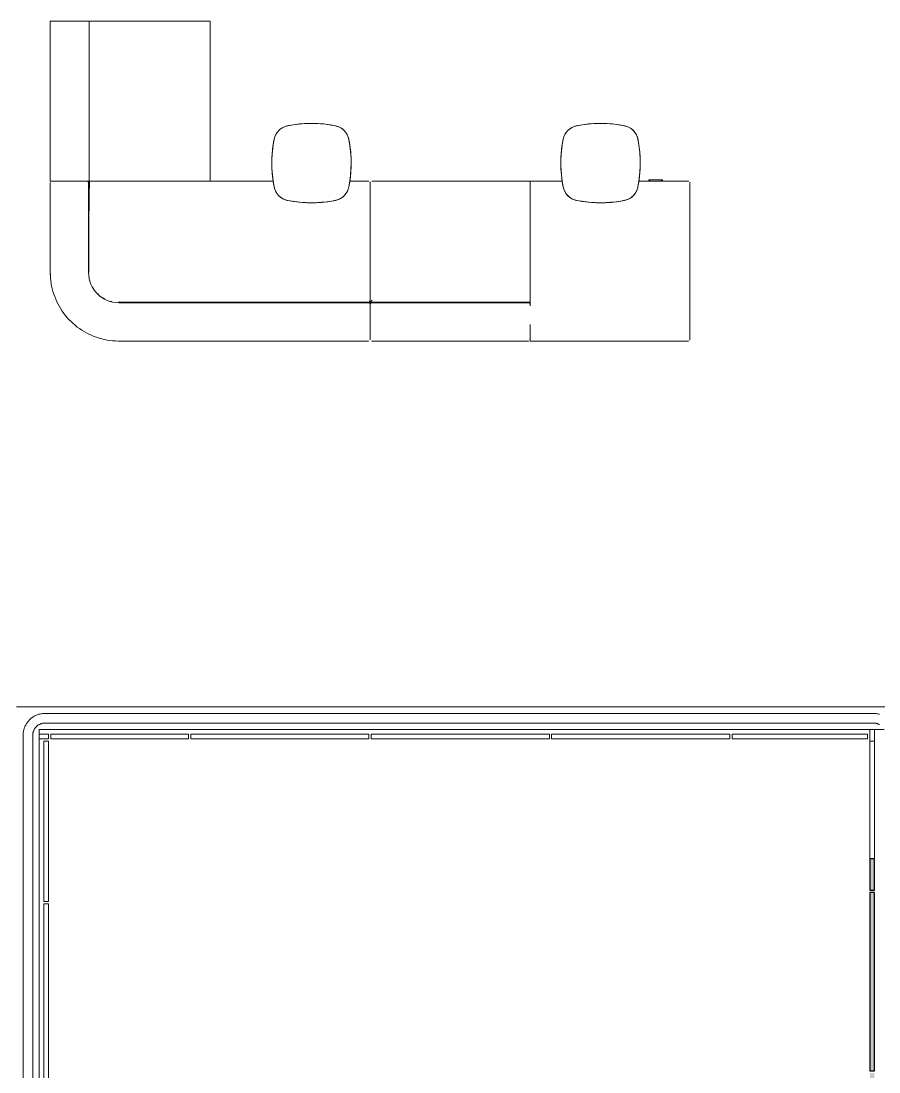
# Model space of a CAD drawing. Header units: millimetres. Extents: x 155927 to 295199, y -4084 to 97293.
# Drawn here: x 189903 to 193659, y 21978 to 26575 of the extents above; entities that cross this region are included whole.
import ezdxf

# ---------------------------------------------------------------- set-up
doc = ezdxf.new("R2010")
doc.units = ezdxf.units.MM
doc.header["$MEASUREMENT"] = 0
for name, color, linetype, lineweight in [('A-DETL-THIN', 8, 'CONTINUOUS', 9), ('A-FLOR-HRAL', 7, 'CONTINUOUS', 9), ('I-FURN', 8, 'CONTINUOUS', 9), ('S-STRS', 7, 'CONTINUOUS', 9)]:
    doc.layers.add(name, color=color, linetype=linetype, lineweight=lineweight)

msp = doc.modelspace()

# ---------------------------------------------------------------- hatches: boundary and pattern name
at = {"layer": 'S-STRS'}
h = msp.add_hatch(color=256, dxfattribs=at)
h.paths.add_polyline_path([(193638.8, 20030.6), (193638.8, 20389.7), (193618.8, 20389.7), (193618.8, 20030.6)], flags=0)
h.paths.add_polyline_path([(193618.8, 20399.7), (193638.8, 20399.7), (193638.8, 21182.5), (193618.8, 21182.5)], flags=0)
h.paths.add_polyline_path([(193638.8, 21192.5), (193638.8, 21972.5), (193618.8, 21972.5), (193618.8, 21192.5)], flags=0)
h.paths.add_polyline_path([(193618.8, 21982.5), (193638.8, 21982.5), (193638.8, 22762.5), (193618.8, 22762.5), (193618.8, 22725.9)], flags=0)
h.paths.add_polyline_path([(193618.8, 22772.5), (193638.8, 22772.5), (193638.8, 22910.6), (193618.8, 22910.6)], flags=0)

# ---------------------------------------------------------------- linework, layer by layer
at = {"layer": 'A-DETL-THIN'}
for p, q in [((190200.8, 26575.1), (190031.3, 26575.1)), ((190031.3, 26575.1), (190031.3, 25875.1)), ((190731.3, 26575.1), (190200.8, 26575.1)), ((190200.8, 25875.1), (190200.8, 26575.1)), ((190731.3, 25875.1), (190731.3, 26575.1)), ((190031.3, 25875.1), (190200.8, 25875.1)), ((190200.8, 25875.1), (190731.3, 25875.1))]:
    msp.add_line(p, q, dxfattribs=at)
for centre, radius, start, end in [((191085.2, 26042.3), 76, 101.827, 168.173), ((191174.5, 25604.7), 522.6, 78.5103, 101.5753), ((191263.8, 26042.3), 76, 10.0742, 78.762), ((192350.6, 26042.3), 76, 101.827, 168.173), ((192439.9, 25604.7), 522.6, 78.5103, 101.5753), ((192529.2, 26042.3), 76, 10.0742, 78.762), ((191541.5, 25954), 540.7, 168.9262, 191.0738), ((190807.5, 25954), 540.7, 348.8663, 10.8274), ((192806.9, 25954), 540.7, 168.9262, 191.0738), ((192072.9, 25954), 540.7, 348.8663, 10.8274), ((191085.4, 25864.6), 76, 190.9723, 259.0277), ((191263.5, 25864.3), 76, 275.3922, 348.8663), ((192350.8, 25864.6), 76, 190.9723, 259.0277), ((192528.9, 25864.3), 76, 275.3922, 348.8663), ((191174.5, 26317.2), 537.2, 258.8892, 280.3085), ((192439.9, 26317.2), 537.2, 258.8892, 280.3085)]:
    msp.add_arc(centre, radius, start, end, dxfattribs=at)
at = {"layer": 'A-FLOR-HRAL'}
for p, q in [((193758.8, 23575.1), (189883.3, 23575.1)), ((189974.5, 23540), (189970.9, 23538.5)), ((189978.1, 23541.2), (189974.5, 23540)), ((189981.8, 23542.4), (189978.1, 23541.2)), ((189985.5, 23543.4), (189981.8, 23542.4)), ((189989.3, 23544.2), (189985.5, 23543.4)), ((189993, 23544.9), (189989.3, 23544.2)), ((189996.8, 23545.4), (189993, 23544.9)), ((190000.7, 23545.8), (189996.8, 23545.4)), ((190004.5, 23546), (190000.7, 23545.8)), ((190008.3, 23546.1), (190004.5, 23546)), ((193633.8, 23546.1), (190008.3, 23546.1)), ((193634.9, 23546.1), (193633.8, 23546.1)), ((193638.7, 23546), (193634.9, 23546.1)), ((193642.5, 23545.7), (193638.7, 23546)), ((193646.4, 23545.3), (193642.5, 23545.7)), ((193650.1, 23544.7), (193646.4, 23545.3)), ((193653.9, 23544), (193650.1, 23544.7)), ((193657.7, 23543.1), (193653.9, 23544)), ((193661.4, 23542.1), (193657.7, 23543.1)), ((189923.7, 23495.4), (189921.9, 23491.9)), ((189925.5, 23498.7), (189923.7, 23495.4)), ((189927.6, 23502), (189925.5, 23498.7)), ((189929.7, 23505.2), (189927.6, 23502)), ((189932, 23508.3), (189929.7, 23505.2)), ((189934.3, 23511.3), (189932, 23508.3)), ((189936.8, 23514.2), (189934.3, 23511.3)), ((189939.5, 23517), (189936.8, 23514.2)), ((189942.2, 23519.7), (189939.5, 23517)), ((189945, 23522.3), (189942.2, 23519.7)), ((189948, 23524.8), (189945, 23522.3)), ((189951, 23527.1), (189948, 23524.8)), ((189954.1, 23529.3), (189951, 23527.1)), ((189957.3, 23531.4), (189954.1, 23529.3)), ((189960.6, 23533.4), (189957.3, 23531.4)), ((189964, 23535.3), (189960.6, 23533.4)), ((189967.4, 23537), (189964, 23535.3)), ((189970.9, 23538.5), (189967.4, 23537)), ((189975.6, 23493.1), (189977.4, 23494.3)), ((189977.4, 23494.3), (189979.2, 23495.6)), ((189979.2, 23495.6), (189981, 23496.7)), ((189981, 23496.7), (189982.9, 23497.7)), ((189982.9, 23497.7), (189984.8, 23498.7)), ((189984.8, 23498.7), (189986.8, 23499.6)), ((189986.8, 23499.6), (189988.8, 23500.4)), ((189988.8, 23500.4), (189990.8, 23501.2)), ((189990.8, 23501.2), (189992.8, 23501.8)), ((189992.8, 23501.8), (189994.9, 23502.4)), ((189994.9, 23502.4), (189997, 23502.9)), ((189997, 23502.9), (189999.2, 23503.3)), ((189999.2, 23503.3), (190001.3, 23503.7)), ((190001.3, 23503.7), (190003.4, 23503.9)), ((190003.4, 23503.9), (190005.6, 23504)), ((190005.6, 23504), (190007.7, 23504.1)), ((190007.7, 23504.1), (190008.3, 23504.1)), ((190008.3, 23504.1), (193633.8, 23504.1)), ((193633.8, 23504.1), (193636, 23504.1)), ((193636, 23504.1), (193638.1, 23503.9)), ((193638.1, 23503.9), (193640.3, 23503.7)), ((193640.3, 23503.7), (193642.4, 23503.4)), ((193642.4, 23503.4), (193644.6, 23503)), ((193644.6, 23503), (193646.7, 23502.6)), ((193646.7, 23502.6), (193648.8, 23502)), ((193648.8, 23502), (193650.8, 23501.4)), ((193650.8, 23501.4), (193652.9, 23500.7)), ((193652.9, 23500.7), (193654.9, 23499.8)), ((193654.9, 23499.8), (193656.8, 23499)), ((193656.8, 23499), (193658.8, 23498)), ((193658.8, 23498), (193660.7, 23497)), ((189912.5, 23455), (189912.3, 23451.1)), ((189912.3, 23451.1), (189912.3, 23450.1)), ((189912.3, 23450.1), (189912.3, 15665.1)), ((189912.7, 23458.8), (189912.5, 23455)), ((189913.2, 23462.6), (189912.7, 23458.8)), ((189913.7, 23466.4), (189913.2, 23462.6)), ((189914.5, 23470.2), (189913.7, 23466.4)), ((189915.3, 23473.9), (189914.5, 23470.2)), ((189916.4, 23477.6), (189915.3, 23473.9)), ((189917.5, 23481.3), (189916.4, 23477.6)), ((189918.9, 23484.9), (189917.5, 23481.3)), ((189920.3, 23488.4), (189918.9, 23484.9)), ((189921.9, 23491.9), (189920.3, 23488.4)), ((189954.3, 23450.1), (189954.4, 23452.3)), ((189954.3, 15665.1), (189954.3, 23450.1)), ((189954.4, 23452.3), (189954.5, 23454.4)), ((189954.5, 23454.4), (189954.7, 23456.6)), ((189954.7, 23456.6), (189955, 23458.7)), ((189955, 23458.7), (189955.4, 23460.8)), ((189955.4, 23460.8), (189955.9, 23462.9)), ((189955.9, 23462.9), (189956.4, 23465)), ((189956.4, 23465), (189957.1, 23467.1)), ((189957.1, 23467.1), (189957.8, 23469.1)), ((189957.8, 23469.1), (189958.6, 23471.1)), ((189958.6, 23471.1), (189959.5, 23473.1)), ((189959.5, 23473.1), (189960.4, 23475)), ((189960.4, 23475), (189961.5, 23476.9)), ((189961.5, 23476.9), (189962.6, 23478.8)), ((189962.6, 23478.8), (189963.8, 23480.6)), ((189963.8, 23480.6), (189965, 23482.4)), ((189965, 23482.4), (189966.3, 23484.1)), ((189966.3, 23484.1), (189967.7, 23485.7)), ((189967.7, 23485.7), (189969.2, 23487.3)), ((189969.2, 23487.3), (189970.7, 23488.8)), ((189970.7, 23488.8), (189972.3, 23490.3)), ((189972.3, 23490.3), (189973.9, 23491.7)), ((189973.9, 23491.7), (189975.6, 23493.1)), ((189983.3, 15640.1), (189983.3, 23475.1)), ((189983.3, 23475.1), (193680.8, 23475.1)), ((190023.3, 23455.1), (189983.3, 23455.1)), ((190023.3, 23435.1), (190023.3, 23455.1)), ((190635.8, 23455.1), (190033.3, 23455.1)), ((190033.3, 23455.1), (190033.3, 23435.1)), ((190635.8, 23435.1), (190635.8, 23455.1)), ((191425.8, 23455.1), (190645.8, 23455.1)), ((190645.8, 23455.1), (190645.8, 23435.1)), ((191425.8, 23435.1), (191425.8, 23455.1)), ((192215.8, 23455.1), (191435.8, 23455.1)), ((191435.8, 23455.1), (191435.8, 23435.1)), ((192215.8, 23435.1), (192215.8, 23455.1)), ((193005.8, 23455.1), (192225.8, 23455.1)), ((192225.8, 23455.1), (192225.8, 23435.1)), ((193005.8, 23435.1), (193005.8, 23455.1)), ((193608.8, 23455.1), (193015.8, 23455.1)), ((193015.8, 23455.1), (193015.8, 23435.1)), ((193608.8, 23435.1), (193608.8, 23455.1)), ((189983.3, 23435.1), (190023.3, 23435.1)), ((190023.3, 23425.1), (190003.3, 23425.1)), ((190003.3, 23425.1), (190003.3, 22722.6)), ((190023.3, 22722.6), (190023.3, 23425.1)), ((190033.3, 23435.1), (190635.8, 23435.1)), ((190645.8, 23435.1), (191425.8, 23435.1)), ((191435.8, 23435.1), (192215.8, 23435.1)), ((192225.8, 23435.1), (193005.8, 23435.1)), ((193015.8, 23435.1), (193608.8, 23435.1)), ((190003.3, 22722.6), (190023.3, 22722.6)), ((190023.3, 22712.6), (190003.3, 22712.6)), ((190003.3, 22712.6), (190003.3, 21932.6)), ((190023.3, 21932.6), (190023.3, 22712.6))]:
    msp.add_line(p, q, dxfattribs=at)
at = {"layer": 'I-FURN'}
for p, q in [((191061.8, 26114.6), (191058.9, 26113.6)), ((191064.7, 26115.5), (191061.8, 26114.6)), ((191067.7, 26116.2), (191064.7, 26115.5)), ((191070.7, 26116.9), (191067.7, 26116.2)), ((191086, 26119.7), (191070.7, 26116.9)), ((191107.3, 26122.8), (191086, 26119.7)), ((191128.6, 26125.1), (191107.3, 26122.8)), ((191133.9, 26125.4), (191128.6, 26125.1)), ((191150.1, 26126.5), (191144.7, 26126.1)), ((191171.5, 26127), (191150.1, 26126.5)), ((191193, 26126.7), (191171.5, 26127)), ((191203, 26126.2), (191193, 26126.7)), ((191235.9, 26123.5), (191214.5, 26125.5)), ((191257.2, 26120.6), (191235.9, 26123.5)), ((191278.3, 26116.9), (191257.2, 26120.6)), ((191280.2, 26116.5), (191278.3, 26116.9)), ((191283.2, 26115.8), (191280.2, 26116.5)), ((191286.1, 26114.9), (191283.2, 26115.8)), ((191289, 26114), (191286.1, 26114.9)), ((192327.2, 26114.6), (192324.3, 26113.6)), ((192330.1, 26115.5), (192327.2, 26114.6)), ((192333.1, 26116.2), (192330.1, 26115.5)), ((192336.1, 26116.9), (192333.1, 26116.2)), ((192351.4, 26119.7), (192336.1, 26116.9)), ((192372.6, 26122.8), (192351.4, 26119.7)), ((192394, 26125.1), (192372.6, 26122.8)), ((192399.3, 26125.4), (192394, 26125.1)), ((192415.4, 26126.5), (192410.1, 26126.1)), ((192436.9, 26127), (192415.4, 26126.5)), ((192458.4, 26126.7), (192436.9, 26127)), ((192468.4, 26126.2), (192458.4, 26126.7)), ((192501.3, 26123.5), (192479.9, 26125.5)), ((192522.6, 26120.6), (192501.3, 26123.5)), ((192543.7, 26116.9), (192522.6, 26120.6)), ((192545.6, 26116.5), (192543.7, 26116.9)), ((192548.6, 26115.8), (192545.6, 26116.5)), ((192551.5, 26114.9), (192548.6, 26115.8)), ((192554.4, 26114), (192551.5, 26114.9)), ((191014.5, 26070.1), (191013.5, 26067.3)), ((191015.7, 26072.9), (191014.5, 26070.1)), ((191017, 26075.7), (191015.7, 26072.9)), ((191018.4, 26078.4), (191017, 26075.7)), ((191019.9, 26081.1), (191018.4, 26078.4)), ((191021.5, 26083.7), (191019.9, 26081.1)), ((191023.2, 26086.2), (191021.5, 26083.7)), ((191025, 26088.6), (191023.2, 26086.2)), ((191028.9, 26093.3), (191026.9, 26091)), ((191031, 26095.5), (191028.9, 26093.3)), ((191033.2, 26097.7), (191031, 26095.5)), ((191035.5, 26099.7), (191033.2, 26097.7)), ((191037.8, 26101.6), (191035.5, 26099.7)), ((191040.2, 26103.5), (191037.8, 26101.6)), ((191042.7, 26105.3), (191040.2, 26103.5)), ((191045.3, 26106.9), (191042.7, 26105.3)), ((191047.9, 26108.5), (191045.3, 26106.9)), ((191050.6, 26109.9), (191047.9, 26108.5)), ((191053.3, 26111.3), (191050.6, 26109.9)), ((191056.1, 26112.5), (191053.3, 26111.3)), ((191058.9, 26113.6), (191056.1, 26112.5)), ((191291.9, 26112.9), (191289, 26114)), ((191294.7, 26111.7), (191291.9, 26112.9)), ((191297.4, 26110.4), (191294.7, 26111.7)), ((191300.1, 26109), (191297.4, 26110.4)), ((191302.8, 26107.5), (191300.1, 26109)), ((191305.4, 26105.9), (191302.8, 26107.5)), ((191307.9, 26104.2), (191305.4, 26105.9)), ((191310.3, 26102.3), (191307.9, 26104.2)), ((191312.7, 26100.4), (191311.4, 26101.5)), ((191315, 26098.4), (191312.7, 26100.4)), ((191317.2, 26096.3), (191315, 26098.4)), ((191319.3, 26094.1), (191317.2, 26096.3)), ((191321.3, 26091.8), (191319.3, 26094.1)), ((191323.3, 26089.5), (191321.3, 26091.8)), ((191326.9, 26084.6), (191325.1, 26087.1)), ((191328.5, 26082), (191326.9, 26084.6)), ((191330.1, 26079.4), (191328.5, 26082)), ((191331.5, 26076.7), (191330.1, 26079.4)), ((191332.8, 26074), (191331.5, 26076.7)), ((191334.1, 26071.2), (191332.8, 26074)), ((191335.2, 26068.3), (191334.1, 26071.2)), ((192279.9, 26070.1), (192278.8, 26067.3)), ((192281.1, 26072.9), (192279.9, 26070.1)), ((192282.4, 26075.7), (192281.1, 26072.9)), ((192283.8, 26078.4), (192282.4, 26075.7)), ((192285.3, 26081.1), (192283.8, 26078.4)), ((192286.9, 26083.7), (192285.3, 26081.1)), ((192288.6, 26086.2), (192286.9, 26083.7)), ((192290.4, 26088.6), (192288.6, 26086.2)), ((192294.3, 26093.3), (192292.3, 26091)), ((192296.4, 26095.5), (192294.3, 26093.3)), ((192298.6, 26097.7), (192296.4, 26095.5)), ((192300.8, 26099.7), (192298.6, 26097.7)), ((192303.2, 26101.6), (192300.8, 26099.7)), ((192305.6, 26103.5), (192303.2, 26101.6)), ((192308.1, 26105.3), (192305.6, 26103.5)), ((192310.7, 26106.9), (192308.1, 26105.3)), ((192313.3, 26108.5), (192310.7, 26106.9)), ((192316, 26109.9), (192313.3, 26108.5)), ((192318.7, 26111.3), (192316, 26109.9)), ((192321.5, 26112.5), (192318.7, 26111.3)), ((192324.3, 26113.6), (192321.5, 26112.5)), ((192557.2, 26112.9), (192554.4, 26114)), ((192560.1, 26111.7), (192557.2, 26112.9)), ((192562.8, 26110.4), (192560.1, 26111.7)), ((192565.5, 26109), (192562.8, 26110.4)), ((192568.2, 26107.5), (192565.5, 26109)), ((192570.7, 26105.9), (192568.2, 26107.5)), ((192573.3, 26104.2), (192570.7, 26105.9)), ((192575.7, 26102.3), (192573.3, 26104.2)), ((192578.1, 26100.4), (192576.8, 26101.5)), ((192580.4, 26098.4), (192578.1, 26100.4)), ((192582.6, 26096.3), (192580.4, 26098.4)), ((192584.7, 26094.1), (192582.6, 26096.3)), ((192586.7, 26091.8), (192584.7, 26094.1)), ((192588.7, 26089.5), (192586.7, 26091.8)), ((192592.3, 26084.6), (192590.5, 26087.1)), ((192593.9, 26082), (192592.3, 26084.6)), ((192595.5, 26079.4), (192593.9, 26082)), ((192596.9, 26076.7), (192595.5, 26079.4)), ((192598.2, 26074), (192596.9, 26076.7)), ((192599.4, 26071.2), (192598.2, 26074)), ((192600.5, 26068.3), (192599.4, 26071.2)), ((191006.9, 26035.3), (191004.1, 26013.8)), ((191010.6, 26056.6), (191006.9, 26035.3)), ((191011, 26058.5), (191010.6, 26056.6)), ((191011.7, 26061.4), (191011, 26058.5)), ((191012.5, 26064.4), (191011.7, 26061.4)), ((191013.5, 26067.3), (191012.5, 26064.4)), ((191336.1, 26065.4), (191335.2, 26068.3)), ((191337, 26062.5), (191336.1, 26065.4)), ((191337.8, 26059.6), (191337, 26062.5)), ((191338.4, 26056.6), (191337.8, 26059.6)), ((191340.7, 26043.8), (191338.4, 26056.6)), ((191343.9, 26022.4), (191340.7, 26043.8)), ((192272.3, 26035.3), (192269.5, 26013.8)), ((192276, 26056.6), (192272.3, 26035.3)), ((192276.4, 26058.5), (192276, 26056.6)), ((192277.1, 26061.4), (192276.4, 26058.5)), ((192277.9, 26064.4), (192277.1, 26061.4)), ((192278.8, 26067.3), (192277.9, 26064.4)), ((192601.5, 26065.4), (192600.5, 26068.3)), ((192602.4, 26062.5), (192601.5, 26065.4)), ((192603.2, 26059.6), (192602.4, 26062.5)), ((192603.8, 26056.6), (192603.2, 26059.6)), ((192606.1, 26043.8), (192603.8, 26056.6)), ((192609.3, 26022.4), (192606.1, 26043.8)), ((191001.9, 25987.7), (191001, 25970.7)), ((191002.1, 25992.3), (191002, 25989.6)), ((191004.1, 26013.8), (191002.1, 25992.3)), ((191346.2, 26000.9), (191343.9, 26022.4)), ((191347, 25988.8), (191346.2, 26000.9)), ((191347.6, 25979.3), (191347.2, 25985.7)), ((191348.2, 25957.7), (191347.6, 25979.3)), ((192267.3, 25987.7), (192266.4, 25970.7)), ((192267.5, 25992.3), (192267.4, 25989.6)), ((192269.5, 26013.8), (192267.5, 25992.3)), ((192611.6, 26000.9), (192609.3, 26022.4)), ((192612.4, 25988.8), (192611.6, 26000.9)), ((192613, 25979.3), (192612.6, 25985.7)), ((192613.6, 25957.7), (192613, 25979.3)), ((191001, 25970.7), (191000.8, 25949.1)), ((191000.8, 25949.1), (191001.4, 25927.4)), ((191347, 25919.2), (191347.9, 25936)), ((191347.9, 25936), (191348.2, 25957.7)), ((192266.4, 25970.7), (192266.2, 25949.1)), ((192266.2, 25949.1), (192266.8, 25927.4)), ((192612.4, 25919.2), (192613.3, 25936)), ((192613.3, 25936), (192613.6, 25957.7)), ((191001.4, 25927.4), (191001.9, 25920.7)), ((191002.1, 25917.5), (191002.9, 25905.9)), ((191002.9, 25905.9), (191005.3, 25884.4)), ((191341.9, 25871.5), (191344.8, 25892.9)), ((191344.8, 25892.9), (191346.8, 25914.4)), ((191346.8, 25914.4), (191346.9, 25917.3)), ((192266.8, 25927.4), (192267.3, 25920.7)), ((192267.5, 25917.5), (192268.3, 25905.9)), ((192268.3, 25905.9), (192270.6, 25884.4)), ((192607.3, 25871.5), (192610.2, 25892.9)), ((192610.2, 25892.9), (192612.2, 25914.4)), ((192612.2, 25914.4), (192612.3, 25917.3)), ((190031.3, 25866.5), (190031.4, 25866.8)), ((190031.3, 25866.1), (190031.3, 25866.5)), ((190031.3, 25465.1), (190031.3, 25866.3)), ((190031.3, 25866.1), (190031.3, 25475.1)), ((190031.4, 25867.5), (190031.5, 25867.9)), ((190031.4, 25867.2), (190031.4, 25867.5)), ((190031.4, 25866.8), (190031.4, 25867.2)), ((190031.5, 25867.9), (190031.6, 25868.3)), ((190037.1, 25874.5), (190037.4, 25874.6)), ((190037.4, 25874.6), (190037.8, 25874.7)), ((190037.8, 25874.7), (190038.1, 25874.8)), ((190038.1, 25874.8), (190038.4, 25874.9)), ((190038.4, 25874.9), (190038.8, 25875)), ((190038.8, 25875), (190039.2, 25875)), ((190199, 25866.1), (190199, 25475.1)), ((190204.7, 25874.5), (190203.2, 25873.7)), ((190206.3, 25875), (190204.7, 25874.5)), ((190208, 25875.1), (190206.3, 25875)), ((191007.6, 25875.1), (190731.3, 25875.1)), ((191007.1, 25875.1), (190731.3, 25875.1)), ((191005.3, 25884.4), (191008.5, 25863)), ((191008.5, 25863), (191010.8, 25850.2)), ((191010.8, 25850.2), (191011.5, 25847.2)), ((191011.5, 25847.2), (191012.2, 25844.2)), ((191012.2, 25844.2), (191013.1, 25841.3)), ((191013.1, 25841.3), (191014.1, 25838.4)), ((191334.2, 25836.8), (191335.3, 25839.6)), ((191335.3, 25839.6), (191336.3, 25842.5)), ((191336.3, 25842.5), (191337.1, 25845.4)), ((191337.1, 25845.4), (191337.8, 25848.4)), ((191337.8, 25848.4), (191338.2, 25850.2)), ((191338.2, 25850.2), (191341.9, 25871.5)), ((191426.3, 25875.1), (191341.4, 25875.1)), ((191422.3, 25875.1), (191342.1, 25875.1)), ((191422.3, 25875.1), (191422.7, 25875.1)), ((191422.7, 25875.1), (191423.1, 25875.1)), ((191423.1, 25875.1), (191423.4, 25875)), ((191423.4, 25875), (191423.8, 25875)), ((191423.8, 25875), (191424.1, 25874.9)), ((191424.1, 25874.9), (191424.5, 25874.9)), ((191430.1, 25870.7), (191430.3, 25870.4)), ((191430.3, 25870.4), (191430.4, 25870)), ((191430.4, 25870), (191430.6, 25869.7)), ((191430.6, 25869.7), (191430.7, 25869.4)), ((191430.7, 25869.4), (191430.8, 25869)), ((191430.8, 25869), (191431, 25868.7)), ((191431, 25868.7), (191431.1, 25868.3)), ((191431.1, 25868.3), (191431.1, 25868)), ((191431.1, 25868), (191431.2, 25867.6)), ((191431.2, 25867.6), (191431.3, 25867.3)), ((191431.3, 25867.3), (191431.3, 25866.9)), ((191431.3, 25866.9), (191431.3, 25866.6)), ((191431.3, 25866.5), (191431.4, 25866.8)), ((191431.3, 25866.6), (191431.3, 25866.2)), ((191431.3, 25866.1), (191431.3, 25866.5)), ((191431.3, 25465.1), (191431.3, 25866.3)), ((191431.3, 25866.2), (191431.3, 25866.1)), ((191431.3, 25465.1), (191431.3, 25865.1)), ((191431.4, 25867.5), (191431.5, 25867.9)), ((191431.4, 25867.2), (191431.4, 25867.5)), ((191431.4, 25866.8), (191431.4, 25867.2)), ((191431.5, 25867.9), (191431.6, 25868.3)), ((191431.6, 25868.3), (191431.7, 25868.6)), ((191431.7, 25868.6), (191431.8, 25868.9)), ((191431.8, 25868.9), (191431.9, 25869.3)), ((191431.9, 25869.3), (191432, 25869.6)), ((191432, 25869.6), (191432.2, 25869.9)), ((191432.2, 25869.9), (191432.3, 25870.3)), ((191432.3, 25870.3), (191432.5, 25870.6)), ((191438.1, 25874.8), (191438.4, 25874.9)), ((191438.4, 25874.9), (191438.8, 25875)), ((191438.8, 25875), (191439.2, 25875)), ((192273, 25875.1), (191439.1, 25875.1)), ((191439.2, 25875), (191439.5, 25875.1)), ((191439.5, 25875.1), (191439.9, 25875.1)), ((191439.9, 25875.1), (191440.2, 25875.1)), ((192131.3, 25875.1), (191440.3, 25875.1)), ((192131.3, 25875.1), (192131.3, 25867.3)), ((192272.5, 25875.1), (192131.3, 25875.1)), ((192131.3, 25867.3), (192131.3, 25875.1)), ((192131.3, 25867.3), (192131.3, 25735.7)), ((192270.6, 25884.4), (192273.9, 25863)), ((192273.9, 25863), (192276.2, 25850.2)), ((192276.2, 25850.2), (192276.9, 25847.2)), ((192276.9, 25847.2), (192277.6, 25844.2)), ((192277.6, 25844.2), (192278.5, 25841.3)), ((192278.5, 25841.3), (192279.5, 25838.4)), ((192599.6, 25836.8), (192600.7, 25839.6)), ((192600.7, 25839.6), (192601.6, 25842.5)), ((192601.6, 25842.5), (192602.5, 25845.4)), ((192602.5, 25845.4), (192603.2, 25848.4)), ((192603.2, 25848.4), (192603.6, 25850.2)), ((192603.6, 25850.2), (192607.3, 25871.5)), ((192826.3, 25875.1), (192606.8, 25875.1)), ((192822.3, 25875.1), (192607.5, 25875.1)), ((192651.3, 25880.1), (192651.3, 25875.1)), ((192652.4, 25880.1), (192651.3, 25880.1)), ((192651.3, 25880.1), (192711.3, 25880.1)), ((192656.3, 25877.6), (192656.3, 25875.1)), ((192706.3, 25875.1), (192706.3, 25877.6)), ((192711.3, 25880.1), (192710.3, 25880.1)), ((192711.3, 25875.1), (192711.3, 25880.1)), ((192822.3, 25875.1), (192822.7, 25875.1)), ((192822.7, 25875.1), (192823.1, 25875.1)), ((192823.1, 25875.1), (192823.4, 25875)), ((192823.4, 25875), (192823.8, 25875)), ((192823.8, 25875), (192824.1, 25874.9)), ((192824.1, 25874.9), (192824.5, 25874.9)), ((192830.1, 25870.7), (192830.3, 25870.4)), ((192830.3, 25870.4), (192830.4, 25870)), ((192830.4, 25870), (192830.6, 25869.7)), ((192830.6, 25869.7), (192830.7, 25869.4)), ((192830.7, 25869.4), (192830.8, 25869)), ((192830.8, 25869), (192831, 25868.7)), ((192831, 25868.7), (192831.1, 25868.3)), ((192831.1, 25868.3), (192831.1, 25868)), ((192831.1, 25868), (192831.2, 25867.6)), ((192831.2, 25867.6), (192831.3, 25867.3)), ((192831.3, 25867.3), (192831.3, 25866.9)), ((192831.3, 25866.9), (192831.3, 25866.6)), ((192831.3, 25866.6), (192831.3, 25866.2)), ((192831.3, 25866.2), (192831.3, 25866.1)), ((192831.3, 25465.1), (192831.3, 25865.1)), ((191014.1, 25838.4), (191015.2, 25835.6)), ((191015.2, 25835.6), (191016.4, 25832.8)), ((191016.4, 25832.8), (191017.8, 25830.1)), ((191017.8, 25830.1), (191019.2, 25827.4)), ((191019.2, 25827.4), (191020.8, 25824.7)), ((191020.8, 25824.7), (191022.4, 25822.2)), ((191022.4, 25822.2), (191024.2, 25819.7)), ((191024.2, 25819.7), (191026, 25817.3)), ((191026, 25817.3), (191028, 25814.9)), ((191028, 25814.9), (191030, 25812.7)), ((191030, 25812.7), (191032.1, 25810.5)), ((191032.1, 25810.5), (191034.4, 25808.4)), ((191034.4, 25808.4), (191036.7, 25806.4)), ((191036.7, 25806.4), (191038.3, 25805.1)), ((191039, 25804.5), (191041.5, 25802.7)), ((191041.5, 25802.7), (191044, 25800.9)), ((191044, 25800.9), (191046.6, 25799.3)), ((191046.6, 25799.3), (191049.2, 25797.8)), ((191049.2, 25797.8), (191051.9, 25796.4)), ((191051.9, 25796.4), (191054.7, 25795.1)), ((191054.7, 25795.1), (191057.5, 25794)), ((191057.5, 25794), (191060.4, 25792.9)), ((191060.4, 25792.9), (191063.3, 25791.9)), ((191292.6, 25794.4), (191295.4, 25795.7)), ((191295.4, 25795.7), (191298.2, 25797)), ((191298.2, 25797), (191300.8, 25798.4)), ((191300.8, 25798.4), (191303.5, 25800)), ((191308.7, 25803.5), (191310.9, 25805.3)), ((191310.9, 25805.3), (191313.3, 25807.2)), ((191313.3, 25807.2), (191315.5, 25809.2)), ((191315.5, 25809.2), (191317.7, 25811.4)), ((191317.7, 25811.4), (191319.8, 25813.6)), ((191322.3, 25816.5), (191323.7, 25818.3)), ((191323.7, 25818.3), (191325.5, 25820.7)), ((191325.5, 25820.7), (191327.3, 25823.2)), ((191327.3, 25823.2), (191328.9, 25825.8)), ((191328.9, 25825.8), (191330.4, 25828.5)), ((191330.4, 25828.5), (191331.3, 25830.2)), ((191332.2, 25832.2), (191333.1, 25833.9)), ((191333.1, 25833.9), (191334.2, 25836.8)), ((192279.5, 25838.4), (192280.6, 25835.6)), ((192280.6, 25835.6), (192281.8, 25832.8)), ((192281.8, 25832.8), (192283.2, 25830.1)), ((192283.2, 25830.1), (192284.6, 25827.4)), ((192284.6, 25827.4), (192286.2, 25824.7)), ((192286.2, 25824.7), (192287.8, 25822.2)), ((192287.8, 25822.2), (192289.6, 25819.7)), ((192289.6, 25819.7), (192291.4, 25817.3)), ((192291.4, 25817.3), (192293.4, 25814.9)), ((192293.4, 25814.9), (192295.4, 25812.7)), ((192295.4, 25812.7), (192297.5, 25810.5)), ((192297.5, 25810.5), (192299.8, 25808.4)), ((192299.8, 25808.4), (192302, 25806.4)), ((192302, 25806.4), (192303.7, 25805.1)), ((192304.4, 25804.5), (192306.9, 25802.7)), ((192306.9, 25802.7), (192309.4, 25800.9)), ((192309.4, 25800.9), (192312, 25799.3)), ((192312, 25799.3), (192314.6, 25797.8)), ((192314.6, 25797.8), (192317.3, 25796.4)), ((192317.3, 25796.4), (192320.1, 25795.1)), ((192320.1, 25795.1), (192322.9, 25794)), ((192322.9, 25794), (192325.8, 25792.9)), ((192325.8, 25792.9), (192328.7, 25791.9)), ((192558, 25794.4), (192560.8, 25795.7)), ((192560.8, 25795.7), (192563.6, 25797)), ((192563.6, 25797), (192566.2, 25798.4)), ((192566.2, 25798.4), (192568.9, 25800)), ((192574.1, 25803.5), (192576.3, 25805.3)), ((192576.3, 25805.3), (192578.7, 25807.2)), ((192578.7, 25807.2), (192580.9, 25809.2)), ((192580.9, 25809.2), (192583.1, 25811.4)), ((192583.1, 25811.4), (192585.2, 25813.6)), ((192587.7, 25816.5), (192589.1, 25818.3)), ((192589.1, 25818.3), (192590.9, 25820.7)), ((192590.9, 25820.7), (192592.6, 25823.2)), ((192592.6, 25823.2), (192594.3, 25825.8)), ((192594.3, 25825.8), (192595.8, 25828.5)), ((192595.8, 25828.5), (192596.7, 25830.2)), ((192597.6, 25832.2), (192598.5, 25833.9)), ((192598.5, 25833.9), (192599.6, 25836.8)), ((191063.3, 25791.9), (191066.2, 25791.1)), ((191066.2, 25791.1), (191069.2, 25790.4)), ((191069.2, 25790.4), (191070.9, 25790)), ((191070.9, 25790), (191092.1, 25786.3)), ((191092.1, 25786.3), (191113.4, 25783.4)), ((191113.4, 25783.4), (191134.8, 25781.4)), ((191134.8, 25781.4), (191156.2, 25780.3)), ((191156.2, 25780.3), (191177.7, 25779.9)), ((191177.7, 25779.9), (191199.2, 25780.5)), ((191199.2, 25780.5), (191203.1, 25780.8)), ((191205.8, 25780.9), (191220.6, 25781.9)), ((191220.6, 25781.9), (191242, 25784.2)), ((191242, 25784.2), (191263.2, 25787.3)), ((191263.2, 25787.3), (191269.8, 25788.5)), ((191271.8, 25788.9), (191278.1, 25790)), ((191278.1, 25790), (191281.1, 25790.7)), ((191281.1, 25790.7), (191284, 25791.4)), ((191284, 25791.4), (191286.6, 25792.2)), ((192328.7, 25791.9), (192331.6, 25791.1)), ((192331.6, 25791.1), (192334.5, 25790.4)), ((192334.5, 25790.4), (192336.3, 25790)), ((192336.3, 25790), (192357.5, 25786.3)), ((192357.5, 25786.3), (192378.8, 25783.4)), ((192378.8, 25783.4), (192400.2, 25781.4)), ((192400.2, 25781.4), (192421.6, 25780.3)), ((192421.6, 25780.3), (192443.1, 25779.9)), ((192443.1, 25779.9), (192464.6, 25780.5)), ((192464.6, 25780.5), (192468.5, 25780.8)), ((192471.1, 25780.9), (192486, 25781.9)), ((192486, 25781.9), (192507.4, 25784.2)), ((192507.4, 25784.2), (192528.6, 25787.3)), ((192528.6, 25787.3), (192535.2, 25788.5)), ((192537.2, 25788.9), (192543.5, 25790)), ((192543.5, 25790), (192546.4, 25790.7)), ((192546.4, 25790.7), (192549.4, 25791.4)), ((192549.4, 25791.4), (192552, 25792.2)), ((192131.3, 25691.6), (192131.3, 25735.7)), ((192131.3, 25691.6), (192131.3, 25602.5)), ((192131.3, 25549.8), (192131.3, 25602.5)), ((192131.3, 25549.8), (192131.3, 25468.7)), ((190031.3, 25475.1), (190031.6, 25463.1)), ((190031.6, 25463.1), (190032.3, 25451.1)), ((190032.3, 25451.1), (190033.5, 25439.2)), ((190033.5, 25439.2), (190035.2, 25427.3)), ((190035.2, 25427.3), (190037.3, 25415.5)), ((191431.3, 25185.1), (191431.3, 25465.1)), ((191431.3, 25185.1), (191431.3, 25465.1)), ((192131.3, 25412), (192131.3, 25468.7)), ((192831.3, 25185.1), (192831.3, 25465.1)), ((190037.3, 25415.5), (190039.9, 25403.8)), ((190039.9, 25403.8), (190043, 25392.2)), ((190043, 25392.2), (190046.6, 25380.7)), ((190046.6, 25380.7), (190050.6, 25369.4)), ((192131.3, 25412), (192131.3, 25353.4)), ((190050.6, 25369.4), (190055, 25358.3)), ((190055, 25358.3), (190059.9, 25347.3)), ((190059.9, 25347.3), (190065.2, 25336.6)), ((190065.2, 25336.6), (190071, 25326)), ((190331.3, 25344.6), (190331.3, 25344.5)), ((190331.3, 25344.5), (191422.3, 25344.5)), ((190331.3, 25342.8), (191422.3, 25342.8)), ((191422.4, 25344.5), (191422.3, 25344.5)), ((191422.8, 25344.5), (191422.4, 25344.5)), ((191423.1, 25344.6), (191422.8, 25344.5)), ((191423.5, 25344.6), (191423.1, 25344.6)), ((191423.9, 25344.6), (191423.5, 25344.6)), ((191424.2, 25344.7), (191423.9, 25344.6)), ((191424.6, 25344.8), (191424.2, 25344.7)), ((191424.9, 25344.9), (191424.6, 25344.8)), ((191425.3, 25345), (191424.9, 25344.9)), ((191425.6, 25345.1), (191425.3, 25345)), ((191425.9, 25345.3), (191425.6, 25345.1)), ((191426.3, 25345.4), (191425.9, 25345.3)), ((191426.6, 25345.6), (191426.3, 25345.4)), ((191426.9, 25345.8), (191426.6, 25345.6)), ((191427.2, 25345.9), (191426.9, 25345.8)), ((191427.5, 25346.1), (191427.2, 25345.9)), ((191427.8, 25346.4), (191427.5, 25346.1)), ((191428.1, 25346.6), (191427.8, 25346.4)), ((191428.3, 25346.8), (191428.1, 25346.6)), ((191428.6, 25347.1), (191428.3, 25346.8)), ((191428.9, 25347.3), (191428.6, 25347.1)), ((191429.1, 25347.6), (191428.9, 25347.3)), ((191429.3, 25347.9), (191429.1, 25347.6)), ((191429.6, 25348.1), (191429.3, 25347.9)), ((191429.8, 25348.4), (191429.6, 25348.1)), ((191430, 25348.7), (191429.8, 25348.4)), ((191430.1, 25349), (191430, 25348.7)), ((191430.3, 25349.4), (191430.1, 25349)), ((191430.5, 25349.7), (191430.3, 25349.4)), ((191430.6, 25350), (191430.5, 25349.7)), ((191430.8, 25350.3), (191430.6, 25350)), ((191430.9, 25350.7), (191430.8, 25350.3)), ((191431, 25351), (191430.9, 25350.7)), ((191431.1, 25351.4), (191431, 25351)), ((191431.2, 25351.7), (191431.1, 25351.4)), ((191431.3, 25352.4), (191431.2, 25352.1)), ((191431.2, 25352.1), (191431.2, 25351.7)), ((191431.3, 25353.5), (191431.3, 25353.2)), ((191431.3, 25353.2), (191431.3, 25352.8)), ((191431.3, 25352.8), (191431.3, 25352.4)), ((191431.3, 25344.5), (192131.3, 25344.5)), ((191440.3, 25342.8), (192122.3, 25342.8)), ((192131.3, 25353.4), (192131.3, 25348.7)), ((192131.3, 25334.8), (192131.3, 25349.1)), ((192131.3, 25329.4), (192131.3, 25333.7)), ((190071, 25326), (190077.2, 25315.8)), ((190077.2, 25315.8), (190083.7, 25305.7)), ((190083.7, 25305.7), (190090.7, 25296)), ((190090.7, 25296), (190098.1, 25286.5)), ((190098.1, 25286.5), (190105.8, 25277.3)), ((190105.8, 25277.3), (190113.9, 25268.4)), ((190113.9, 25268.4), (190122.3, 25259.9)), ((190122.3, 25259.9), (190131.1, 25251.7)), ((190131.1, 25251.7), (190140.2, 25243.9)), ((190140.2, 25243.9), (190149.6, 25236.4)), ((192131.3, 25233.5), (192131.3, 25248)), ((190149.6, 25236.4), (190159.3, 25229.4)), ((190159.3, 25229.4), (190169.2, 25222.7)), ((190169.2, 25222.7), (190179.5, 25216.4)), ((190179.5, 25216.4), (190189.9, 25210.5)), ((190189.9, 25210.5), (190200.6, 25205.1)), ((190200.6, 25205.1), (190211.5, 25200.1)), ((190211.5, 25200.1), (190222.6, 25195.5)), ((190222.6, 25195.5), (190233.9, 25191.4)), ((191431.3, 25185.1), (191431.3, 25233.7)), ((191431.3, 25233.7), (191431.3, 25185.1)), ((192131.3, 25185.1), (192131.3, 25233.7)), ((190233.9, 25191.4), (190245.3, 25187.7)), ((190245.3, 25187.7), (190256.9, 25184.5)), ((190256.9, 25184.5), (190268.6, 25181.8)), ((190268.6, 25181.8), (190280.3, 25179.5)), ((190280.3, 25179.5), (190292.2, 25177.7)), ((190292.2, 25177.7), (190304.1, 25176.3)), ((190304.1, 25176.3), (190316.1, 25175.5)), ((190316.1, 25175.5), (190328.1, 25175.1)), ((190328.1, 25175.1), (190331.3, 25175.1)), ((190331.3, 25175.1), (191422.3, 25175.1)), ((191422.8, 25175.1), (191422.4, 25175.1)), ((191423.1, 25175.1), (191422.8, 25175.1)), ((191423.5, 25175.2), (191423.1, 25175.1)), ((191423.9, 25175.2), (191423.5, 25175.2)), ((191424.2, 25175.3), (191423.9, 25175.2)), ((191424.6, 25175.4), (191424.2, 25175.3)), ((191430.9, 25181.3), (191430.8, 25180.9)), ((191431, 25181.6), (191430.9, 25181.3)), ((191431.1, 25182), (191431, 25181.6)), ((191431.2, 25182.3), (191431.1, 25182)), ((191431.3, 25183), (191431.2, 25182.7)), ((191431.2, 25182.7), (191431.2, 25182.3)), ((191431.5, 25182.6), (191431.4, 25182.9)), ((191431.5, 25182.2), (191431.5, 25182.6)), ((191431.6, 25181.9), (191431.5, 25182.2)), ((191431.7, 25181.5), (191431.6, 25181.9)), ((191431.8, 25181.2), (191431.7, 25181.5)), ((191431.9, 25180.9), (191431.8, 25181.2)), ((191438.5, 25175.3), (191438.2, 25175.4)), ((191438.9, 25175.2), (191438.5, 25175.3)), ((191439.3, 25175.2), (191438.9, 25175.2)), ((191439.6, 25175.1), (191439.3, 25175.2)), ((191440, 25175.1), (191439.6, 25175.1)), ((191440.3, 25175.1), (191440, 25175.1)), ((191440.3, 25175.1), (192122.3, 25175.1)), ((192122.8, 25175.1), (192122.4, 25175.1)), ((192123.1, 25175.1), (192122.8, 25175.1)), ((192123.5, 25175.2), (192123.1, 25175.1)), ((192123.9, 25175.2), (192123.5, 25175.2)), ((192124.2, 25175.3), (192123.9, 25175.2)), ((192124.6, 25175.4), (192124.2, 25175.3)), ((192130.9, 25181.3), (192130.8, 25180.9)), ((192131, 25181.6), (192130.9, 25181.3)), ((192131.1, 25182), (192131, 25181.6)), ((192131.2, 25182.3), (192131.1, 25182)), ((192131.3, 25183), (192131.2, 25182.7)), ((192131.2, 25182.7), (192131.2, 25182.3)), ((192131.3, 25182.9), (192131.3, 25185.1)), ((192131.3, 25175.1), (192131.3, 25182.9)), ((192131.3, 25175.1), (192822.3, 25175.1)), ((192822.8, 25175.1), (192822.4, 25175.1)), ((192823.1, 25175.1), (192822.8, 25175.1)), ((192823.5, 25175.2), (192823.1, 25175.1)), ((192823.9, 25175.2), (192823.5, 25175.2)), ((192824.2, 25175.3), (192823.9, 25175.2)), ((192824.6, 25175.4), (192824.2, 25175.3)), ((192830.3, 25180), (192830.1, 25179.6)), ((192830.5, 25180.3), (192830.3, 25180)), ((192830.6, 25180.6), (192830.5, 25180.3)), ((192830.8, 25180.9), (192830.6, 25180.6)), ((192830.9, 25181.3), (192830.8, 25180.9)), ((192831, 25181.6), (192830.9, 25181.3)), ((192831.1, 25182), (192831, 25181.6)), ((192831.2, 25182.3), (192831.1, 25182)), ((192831.3, 25183), (192831.2, 25182.7)), ((192831.2, 25182.7), (192831.2, 25182.3)), ((192831.3, 25184.1), (192831.3, 25183.8)), ((192831.3, 25183.8), (192831.3, 25183.4)), ((192831.3, 25183.4), (192831.3, 25183))]:
    msp.add_line(p, q, dxfattribs=at)
for centre, radius, start, end in [((191174.5, 25589.8), 537.2, 100.1411, 101.1442), ((192439.9, 25589.8), 537.2, 100.1411, 101.1442), ((191085.4, 26042.1), 76.2, 144.9987, 148.3982), ((191085.4, 26042.1), 76.2, 121.7933, 123.7846), ((191263.6, 26042.1), 76.2, 54.6801, 58.3515), ((191263.6, 26042.1), 76.2, 31.5539, 33.575), ((192350.8, 26042.1), 76.2, 144.9987, 148.3982), ((192350.8, 26042.1), 76.2, 121.7933, 123.7846), ((192529, 26042.1), 76.2, 54.6801, 58.3515), ((192529, 26042.1), 76.2, 31.5539, 33.575), ((191541.5, 25954), 540.7, 169.0654, 169.967), ((192806.9, 25954), 540.7, 169.0654, 169.967), ((191541.5, 25954), 540.7, 176.4015, 178.0849), ((190807.5, 25954), 540.7, 4.01, 4.7346), ((192806.9, 25954), 540.7, 176.4015, 178.0849), ((192072.9, 25954), 540.7, 4.01, 4.7346), ((191541.5, 25954), 540.7, 182.1253, 183.7377), ((192806.9, 25954), 540.7, 182.1253, 183.7377), ((191085.6, 25864.8), 76.2, 211.6595, 213.6769), ((191085.6, 25864.8), 76.2, 234.8735, 238.406), ((191263.4, 25864.8), 76.2, 324.6464, 328.1532), ((192351, 25864.8), 76.2, 211.6595, 213.6769), ((192351, 25864.8), 76.2, 234.8735, 238.406), ((192528.8, 25864.8), 76.2, 324.6464, 328.1532), ((191174.5, 26317.2), 537.2, 266.1639, 267.982), ((191174.5, 26317.2), 537.2, 273.442, 273.7056), ((191174.5, 26317.2), 537.2, 274.1197, 274.855), ((191174.5, 26317.2), 537.2, 280.8088, 281.1169), ((191263.4, 25864.8), 76.2, 281.1169, 282.3237), ((192439.9, 26317.2), 537.2, 266.1639, 267.982), ((192439.9, 26317.2), 537.2, 273.442, 273.7056), ((192439.9, 26317.2), 537.2, 274.1197, 274.855), ((192439.9, 26317.2), 537.2, 280.8088, 281.1169), ((192528.8, 25864.8), 76.2, 281.1169, 282.3237), ((190331.3, 25475.1), 132.3, 180, 270)]:
    msp.add_arc(centre, radius, start, end, dxfattribs=at)
for centre, major_axis, start_param, end_param in [((190190, 25866.1), (0, -9), 2.879846, 3.141593), ((190190, 25866.1), (0, -9), 2.618042, 2.879843), ((190190, 25866.1), (0, -9), 2.356236, 2.618034), ((190190, 25866.1), (0, -9), 1.570797, 2.356225), ((191422.3, 25333.8), (-9, 0), 3.141593, 4.712389), ((191440.3, 25333.8), (-9, 0), 6.021439, 6.283185), ((191440.3, 25333.8), (-9, 0), 5.759635, 6.021436), ((191440.3, 25333.8), (-9, 0), 5.497828, 5.759627), ((191440.3, 25333.8), (9, 0), 1.570797, 2.356225), ((192122.3, 25333.8), (-9, 0), 3.141593, 4.712389)]:
    msp.add_ellipse(centre, major_axis=major_axis, ratio=0.997091, start_param=start_param, end_param=end_param, dxfattribs=at)
for points, knots in [([(190202.5, 25866.3), (190201.7, 25823.3), (190200.4, 25736.4), (190199.7, 25626.6), (190199.5, 25539.3), (190199.5, 25496.1), (190199.6, 25475)], [-0.9985713, -0.9985713, -0.9985713, -0.9985713, -0.6666667, -0.3333333, -0.1666667, -0.0070726, -0.0070726, -0.0070726, -0.0070726]), ([(190203.2, 25873.7), (190203.1, 25873.6), (190203, 25873.2), (190202.8, 25872), (190202.7, 25870.8), (190202.6, 25869), (190202.5, 25867.6), (190202.5, 25866.9)], [-1, -1, -1, -1, -0.7, -0.55, -0.4, -0.2, 0, 0, 0, 0]), ([(190203.3, 25444.1), (190203.4, 25443.7), (190204, 25441.2), (190204.8, 25438.6), (190205.5, 25436.6)], [0.6365286, 0.6365286, 0.6365286, 0.6365286, 0.6666667, 0.8129234, 0.8129234, 0.8129234, 0.8129234]), ([(190261.3, 25364), (190262.8, 25363.1), (190265.7, 25361.3), (190268.7, 25359.8), (190270.1, 25359.1)], [0.78427615, 0.78427615, 0.78427615, 0.78427615, 0.83333333, 0.87654962, 0.87654962, 0.87654962, 0.87654962]), ([(190294.2, 25349.3), (190296.3, 25348.8), (190298.5, 25348.2), (190300.8, 25347.7), (190301, 25347.6)], [0.25, 0.25, 0.25, 0.25, 0.375, 0.3894222, 0.3894222, 0.3894222, 0.3894222]), ([(191440.3, 25353.4), (191439.8, 25352.8), (191438.6, 25351.6), (191437.2, 25350.2), (191436.2, 25349.2), (191435.7, 25348.7), (191435.3, 25348.3), (191434.9, 25347.9), (191434.5, 25347.5), (191434.2, 25347.2), (191433.8, 25346.8), (191433.5, 25346.5), (191433.1, 25346.2), (191432.8, 25345.9), (191432.6, 25345.6), (191432.3, 25345.4), (191432, 25345.1), (191431.8, 25344.9), (191431.7, 25344.8), (191431.5, 25344.7), (191431.4, 25344.5), (191431.3, 25344.5), (191431.3, 25344.5)], [0, 0, 0, 0, 0.142857, 0.285714, 0.357143, 0.392857, 0.428571, 0.464286, 0.5, 0.535714, 0.571429, 0.607143, 0.642857, 0.678571, 0.714286, 0.75, 0.785714, 0.821429, 0.857143, 0.892857, 0.928571, 1, 1, 1, 1])]:
    msp.add_open_spline(points, degree=3, knots=knots, dxfattribs=at)
for points in [[(190215.7, 25412.2), (190217.1, 25409.6), (190218.7, 25406.9), (190220.3, 25404.4)], [(190235.7, 25384.9), (190237.8, 25382.6), (190240.1, 25380.5), (190242.4, 25378.4)], [(190328.1, 25344.6), (190329.2, 25344.6), (190330.2, 25344.6), (190331.3, 25344.6)]]:
    msp.add_open_spline(points, degree=3, dxfattribs=at)
at = {"layer": 'S-STRS'}
for p, q in [((193618.8, 23425.1), (193618.8, 23475.1)), ((193638.8, 23475.1), (193638.8, 23425.1)), ((193618.8, 22910.6), (193618.8, 23425.1)), ((193638.8, 23425.1), (193618.8, 23425.1)), ((193638.8, 23425.1), (193638.8, 22910.6))]:
    msp.add_line(p, q, dxfattribs=at)
at = {"layer": 'S-STRS', "lineweight": 30}
for p, q in [((193618.8, 22910.6), (193618.8, 22772.5)), ((193638.8, 22910.6), (193618.8, 22910.6)), ((193638.8, 22772.5), (193638.8, 22910.6)), ((193618.8, 22772.5), (193638.8, 22772.5)), ((193618.8, 22762.5), (193618.8, 21982.5)), ((193638.8, 22762.5), (193618.8, 22762.5)), ((193638.8, 21982.5), (193638.8, 22762.5)), ((193618.8, 21982.5), (193638.8, 21982.5))]:
    msp.add_line(p, q, dxfattribs=at)

doc.saveas('drawing.dxf')
